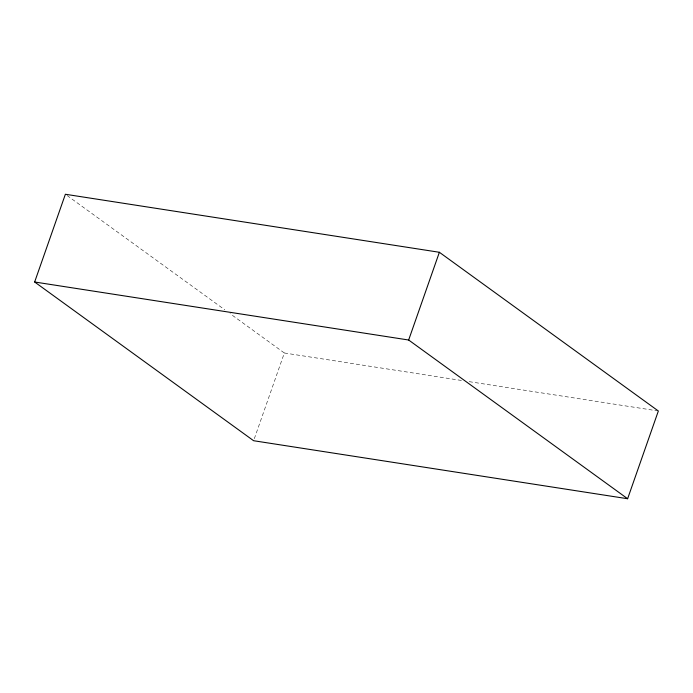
<?xml version="1.0" encoding="UTF-8"?>
<svg xmlns="http://www.w3.org/2000/svg" width="693" height="693" viewBox="0 0 693 693"><rect width="100%" height="100%" fill="white"/><g stroke="black" fill="none" stroke-linecap="round" stroke-linejoin="round"><path stroke-width="0.52" stroke-dasharray="3.46 2.6" d="M254.331 438.686L284.347 352.988L230.041 313.626M284.347 352.988L461.729 380.5M469.213 381.661L657.285 410.828M67.126 195.539L224.783 309.814"/><path stroke-width="1.04" d="M34.65 281.999L65.376 194.265L439.379 252.278L658.35 411.001L627.624 498.735L253.621 440.722L34.65 281.999L408.653 340.012L627.624 498.735M408.653 340.012L439.379 252.278"/></g></svg>
